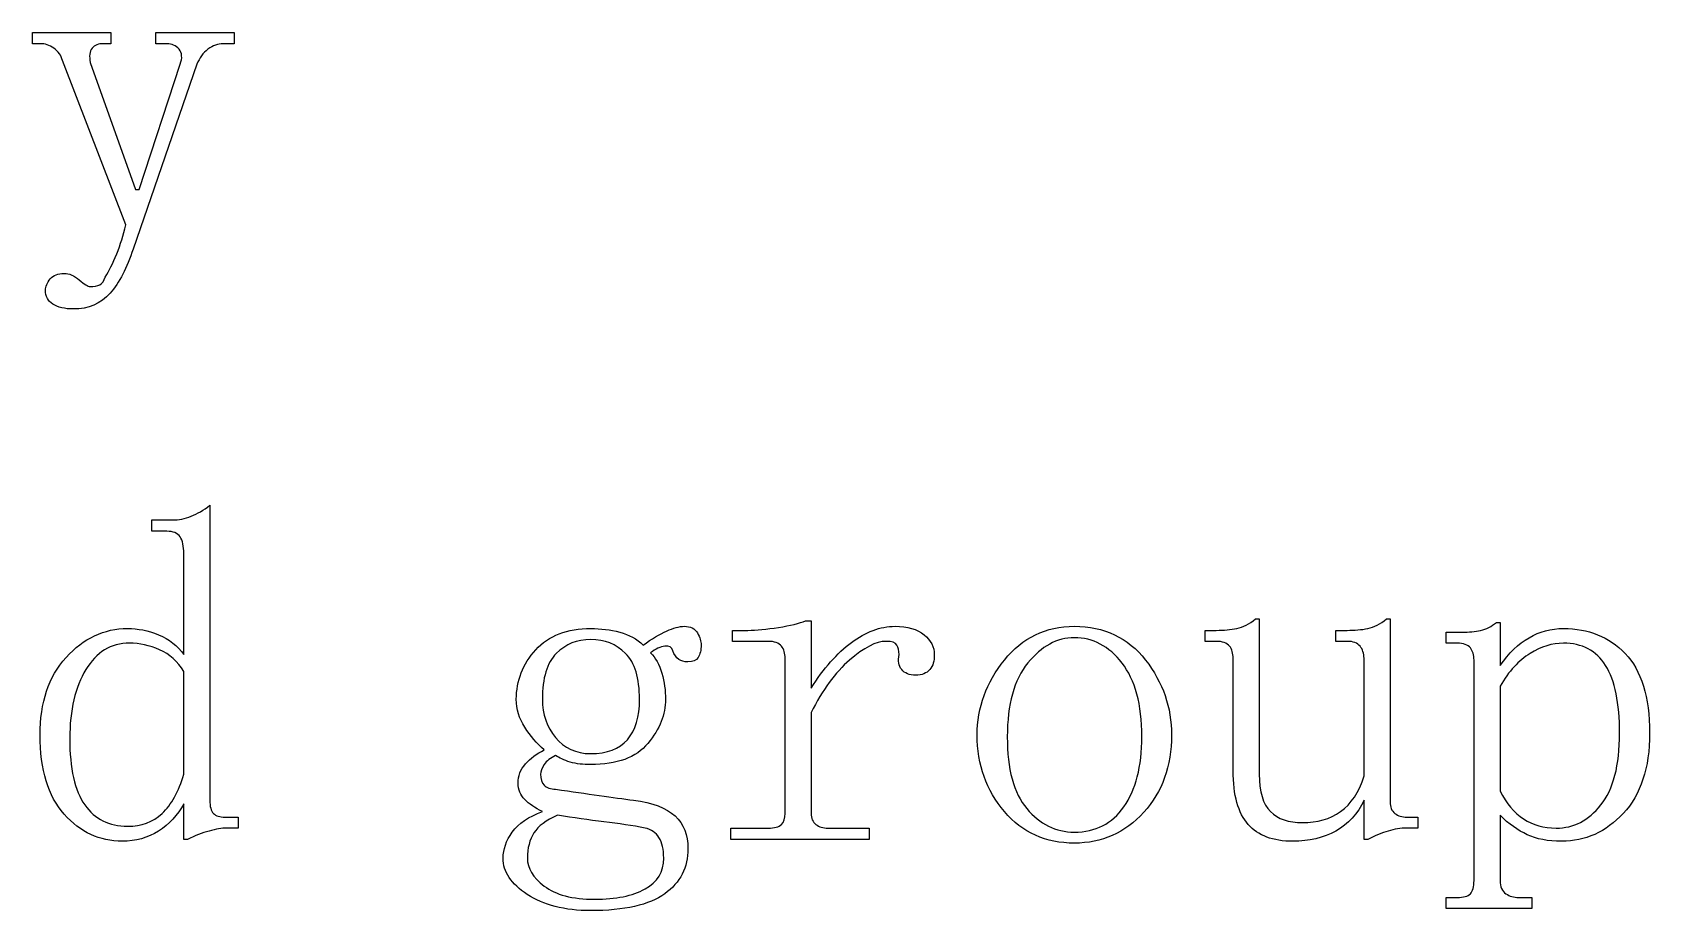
# Model space of a CAD drawing. Header units: centimetres. Extents: x -8.7 to 8.7, y -12.1 to 12.9.
# Drawn here: x 5.039 to 8.686, y 7.988 to 9.967 of the extents above; entities that cross this region are included whole.
import ezdxf

# ---------------------------------------------------------------- set-up
doc = ezdxf.new("R2010")
doc.units = ezdxf.units.CM
doc.header["$MEASUREMENT"] = 0
doc.layers.add('Layer 1', color=7, linetype='Continuous')

msp = doc.modelspace()

# ---------------------------------------------------------------- linework, layer by layer
at = {"layer": 'Layer 1'}
for points, knots in [([(5.03926, 9.96735), (5.03926, 9.96735), (5.03926, 9.94172), (5.03926, 9.94172), (5.03926, 9.94172), (5.03926, 9.94172), (5.05662, 9.94172), (5.05662, 9.94172), (5.05662, 9.94172), (5.06785, 9.94172), (5.07822, 9.93881), (5.08804, 9.9318), (5.08804, 9.9318), (5.09786, 9.92478), (5.10425, 9.91492), (5.10706, 9.90369), (5.10706, 9.90369), (5.10706, 9.90369), (5.2501, 9.53327), (5.2501, 9.53327), (5.2501, 9.53327), (5.24449, 9.51081), (5.23785, 9.489), (5.22943, 9.46795), (5.22943, 9.46795), (5.22101, 9.4469), (5.21222, 9.42989), (5.2038, 9.41586), (5.2038, 9.41586), (5.20099, 9.40744), (5.19701, 9.4013), (5.1914, 9.3985), (5.1914, 9.3985), (5.18579, 9.39569), (5.17832, 9.39437), (5.1699, 9.39437), (5.1699, 9.39437), (5.16429, 9.39437), (5.15632, 9.39943), (5.1451, 9.40925), (5.1451, 9.40925), (5.13387, 9.41907), (5.12243, 9.42413), (5.1112, 9.42413), (5.1112, 9.42413), (5.09717, 9.42413), (5.0868, 9.42015), (5.07978, 9.41173), (5.07978, 9.41173), (5.07276, 9.40331), (5.06903, 9.39452), (5.06903, 9.3861), (5.06903, 9.3861), (5.06903, 9.37207), (5.07434, 9.3617), (5.08557, 9.35468), (5.08557, 9.35468), (5.0968, 9.34766), (5.11222, 9.34393), (5.13187, 9.34393), (5.13187, 9.34393), (5.16555, 9.34393), (5.1935, 9.35562), (5.21455, 9.37948), (5.21455, 9.37948), (5.2356, 9.40334), (5.25261, 9.4366), (5.26664, 9.4787), (5.26664, 9.4787), (5.26664, 9.4787), (5.41051, 9.89542), (5.41051, 9.89542), (5.41051, 9.89542), (5.41612, 9.90945), (5.42409, 9.9209), (5.43531, 9.92932), (5.43531, 9.92932), (5.44654, 9.93774), (5.45798, 9.94172), (5.46921, 9.94172), (5.46921, 9.94172), (5.46921, 9.94172), (5.49401, 9.94172), (5.49401, 9.94172), (5.49401, 9.94172), (5.49401, 9.94172), (5.49401, 9.96735), (5.49401, 9.96735), (5.49401, 9.96735), (5.49401, 9.96735), (5.3179, 9.96735), (5.3179, 9.96735), (5.3179, 9.96735), (5.3179, 9.96735), (5.3179, 9.94172), (5.3179, 9.94172), (5.3179, 9.94172), (5.3179, 9.94172), (5.3427, 9.94172), (5.3427, 9.94172), (5.3427, 9.94172), (5.35393, 9.94172), (5.36297, 9.93774), (5.36999, 9.92932), (5.36999, 9.92932), (5.37701, 9.9209), (5.37808, 9.90945), (5.37247, 9.89542), (5.37247, 9.89542), (5.37247, 9.89542), (5.27987, 9.61347), (5.27987, 9.61347), (5.27987, 9.61347), (5.27987, 9.61347), (5.2716, 9.61347), (5.2716, 9.61347), (5.2716, 9.61347), (5.2716, 9.61347), (5.1699, 9.89955), (5.1699, 9.89955), (5.1699, 9.89955), (5.16709, 9.91358), (5.16842, 9.92478), (5.17403, 9.9318), (5.17403, 9.9318), (5.17964, 9.93882), (5.18843, 9.94172), (5.19966, 9.94172), (5.19966, 9.94172), (5.19966, 9.94172), (5.2162, 9.94172), (5.2162, 9.94172), (5.2162, 9.94172), (5.2162, 9.94172), (5.2162, 9.96735), (5.2162, 9.96735), (5.2162, 9.96735), (5.2162, 9.96735), (5.03926, 9.96735), (5.03926, 9.96735)], [0, 0, 0, 0, 0.0277778, 0.0277778, 0.0277778, 0.0277778, 0.0555556, 0.0555556, 0.0555556, 0.0555556, 0.0833333, 0.0833333, 0.0833333, 0.0833333, 0.1111111, 0.1111111, 0.1111111, 0.1111111, 0.1388889, 0.1388889, 0.1388889, 0.1388889, 0.1666667, 0.1666667, 0.1666667, 0.1666667, 0.1944444, 0.1944444, 0.1944444, 0.1944444, 0.2222222, 0.2222222, 0.2222222, 0.2222222, 0.25, 0.25, 0.25, 0.25, 0.2777778, 0.2777778, 0.2777778, 0.2777778, 0.3055556, 0.3055556, 0.3055556, 0.3055556, 0.3333333, 0.3333333, 0.3333333, 0.3333333, 0.3611111, 0.3611111, 0.3611111, 0.3611111, 0.3888889, 0.3888889, 0.3888889, 0.3888889, 0.4166667, 0.4166667, 0.4166667, 0.4166667, 0.4444444, 0.4444444, 0.4444444, 0.4444444, 0.4722222, 0.4722222, 0.4722222, 0.4722222, 0.5, 0.5, 0.5, 0.5, 0.5277778, 0.5277778, 0.5277778, 0.5277778, 0.5555556, 0.5555556, 0.5555556, 0.5555556, 0.5833333, 0.5833333, 0.5833333, 0.5833333, 0.6111111, 0.6111111, 0.6111111, 0.6111111, 0.6388889, 0.6388889, 0.6388889, 0.6388889, 0.6666667, 0.6666667, 0.6666667, 0.6666667, 0.6944444, 0.6944444, 0.6944444, 0.6944444, 0.7222222, 0.7222222, 0.7222222, 0.7222222, 0.75, 0.75, 0.75, 0.75, 0.7777778, 0.7777778, 0.7777778, 0.7777778, 0.8055556, 0.8055556, 0.8055556, 0.8055556, 0.8333333, 0.8333333, 0.8333333, 0.8333333, 0.8611111, 0.8611111, 0.8611111, 0.8611111, 0.8888889, 0.8888889, 0.8888889, 0.8888889, 0.9166667, 0.9166667, 0.9166667, 0.9166667, 0.9444444, 0.9444444, 0.9444444, 0.9444444, 1, 1, 1, 1]), ([(5.43945, 8.90157), (5.42542, 8.89034), (5.41132, 8.88238), (5.39728, 8.87677), (5.39728, 8.87677), (5.38324, 8.87116), (5.36915, 8.8685), (5.35511, 8.8685), (5.35511, 8.8685), (5.35511, 8.8685), (5.30881, 8.8685), (5.30881, 8.8685), (5.30881, 8.8685), (5.30881, 8.8685), (5.30881, 8.84287), (5.30881, 8.84287), (5.30881, 8.84287), (5.30881, 8.84287), (5.34271, 8.84287), (5.34271, 8.84287), (5.34271, 8.84287), (5.35674, 8.84287), (5.36686, 8.83889), (5.37248, 8.83047), (5.37248, 8.83047), (5.37809, 8.82205), (5.38075, 8.80928), (5.38075, 8.79244), (5.38075, 8.79244), (5.38075, 8.79244), (5.38075, 8.56506), (5.38075, 8.56506), (5.38075, 8.56506), (5.36672, 8.58471), (5.34756, 8.59988), (5.3237, 8.60971), (5.3237, 8.60971), (5.29984, 8.61953), (5.2767, 8.62377), (5.25425, 8.62377), (5.25425, 8.62377), (5.20092, 8.62377), (5.15464, 8.60196), (5.11534, 8.55845), (5.11534, 8.55845), (5.07604, 8.51494), (5.05664, 8.45697), (5.05664, 8.38399), (5.05664, 8.38399), (5.05664, 8.3054), (5.07472, 8.2461), (5.11121, 8.2054), (5.11121, 8.2054), (5.1477, 8.1647), (5.19132, 8.14422), (5.24185, 8.14422), (5.24185, 8.14422), (5.27273, 8.14422), (5.29985, 8.15193), (5.32371, 8.16737), (5.32371, 8.16737), (5.34757, 8.18281), (5.36673, 8.20329), (5.38076, 8.22855), (5.38076, 8.22855), (5.38076, 8.22855), (5.38076, 8.14835), (5.38076, 8.14835), (5.38076, 8.14835), (5.38076, 8.14835), (5.38903, 8.14835), (5.38903, 8.14835), (5.38903, 8.14835), (5.40587, 8.15677), (5.42237, 8.16316), (5.43781, 8.16737), (5.43781, 8.16737), (5.45325, 8.17158), (5.46627, 8.17398), (5.4775, 8.17398), (5.4775, 8.17398), (5.4775, 8.17398), (5.50313, 8.17398), (5.50313, 8.17398), (5.50313, 8.17398), (5.50313, 8.17398), (5.50313, 8.19878), (5.50313, 8.19878), (5.50313, 8.19878), (5.50313, 8.19878), (5.47336, 8.19878), (5.47336, 8.19878), (5.47336, 8.19878), (5.46213, 8.19878), (5.45334, 8.20143), (5.44773, 8.20705), (5.44773, 8.20705), (5.44212, 8.21266), (5.43946, 8.22278), (5.43946, 8.23682), (5.43946, 8.23682), (5.43946, 8.23682), (5.43946, 8.90159), (5.43946, 8.90159), (5.43946, 8.90159), (5.43946, 8.90159), (5.43945, 8.90157), (5.43945, 8.90157)], [0, 0, 0, 0, 0.0357143, 0.0357143, 0.0357143, 0.0357143, 0.0714286, 0.0714286, 0.0714286, 0.0714286, 0.1071429, 0.1071429, 0.1071429, 0.1071429, 0.1428571, 0.1428571, 0.1428571, 0.1428571, 0.1785714, 0.1785714, 0.1785714, 0.1785714, 0.2142857, 0.2142857, 0.2142857, 0.2142857, 0.25, 0.25, 0.25, 0.25, 0.2857143, 0.2857143, 0.2857143, 0.2857143, 0.3214286, 0.3214286, 0.3214286, 0.3214286, 0.3571429, 0.3571429, 0.3571429, 0.3571429, 0.3928571, 0.3928571, 0.3928571, 0.3928571, 0.4285714, 0.4285714, 0.4285714, 0.4285714, 0.4642857, 0.4642857, 0.4642857, 0.4642857, 0.5, 0.5, 0.5, 0.5, 0.5357143, 0.5357143, 0.5357143, 0.5357143, 0.5714286, 0.5714286, 0.5714286, 0.5714286, 0.6071429, 0.6071429, 0.6071429, 0.6071429, 0.6428571, 0.6428571, 0.6428571, 0.6428571, 0.6785714, 0.6785714, 0.6785714, 0.6785714, 0.7142857, 0.7142857, 0.7142857, 0.7142857, 0.75, 0.75, 0.75, 0.75, 0.7857143, 0.7857143, 0.7857143, 0.7857143, 0.8214286, 0.8214286, 0.8214286, 0.8214286, 0.8571429, 0.8571429, 0.8571429, 0.8571429, 0.8928571, 0.8928571, 0.8928571, 0.8928571, 0.9285714, 0.9285714, 0.9285714, 0.9285714, 1, 1, 1, 1]), ([(7.79755, 8.64526), (7.78352, 8.63403), (7.76942, 8.62657), (7.75538, 8.62376), (7.75538, 8.62376), (7.74135, 8.62095), (7.72592, 8.61963), (7.70908, 8.61963), (7.70908, 8.61963), (7.70908, 8.61963), (7.68428, 8.61963), (7.68428, 8.61963), (7.68428, 8.61963), (7.68428, 8.61963), (7.68428, 8.59483), (7.68428, 8.59483), (7.68428, 8.59483), (7.68428, 8.59483), (7.70908, 8.59483), (7.70908, 8.59483), (7.70908, 8.59483), (7.72311, 8.59483), (7.73323, 8.5911), (7.73885, 8.58408), (7.73885, 8.58408), (7.74446, 8.57706), (7.74712, 8.56802), (7.74712, 8.55679), (7.74712, 8.55679), (7.74712, 8.55679), (7.74712, 8.30378), (7.74712, 8.30378), (7.74712, 8.30378), (7.74712, 8.24764), (7.75856, 8.2075), (7.78102, 8.18224), (7.78102, 8.18224), (7.80348, 8.15698), (7.83698, 8.14421), (7.88189, 8.14421), (7.88189, 8.14421), (7.91838, 8.14421), (7.95056, 8.15192), (7.97863, 8.16736), (7.97863, 8.16736), (8.0067, 8.1828), (8.02826, 8.20594), (8.0423, 8.23681), (8.0423, 8.23681), (8.0423, 8.23681), (8.0423, 8.14834), (8.0423, 8.14834), (8.0423, 8.14834), (8.0423, 8.14834), (8.05057, 8.14834), (8.05057, 8.14834), (8.05057, 8.14834), (8.06741, 8.15676), (8.08284, 8.16315), (8.09687, 8.16736), (8.09687, 8.16736), (8.1109, 8.17157), (8.125, 8.17397), (8.13904, 8.17397), (8.13904, 8.17397), (8.13904, 8.17397), (8.16384, 8.17397), (8.16384, 8.17397), (8.16384, 8.17397), (8.16384, 8.17397), (8.16384, 8.19877), (8.16384, 8.19877), (8.16384, 8.19877), (8.16384, 8.19877), (8.13904, 8.19877), (8.13904, 8.19877), (8.13904, 8.19877), (8.12781, 8.19877), (8.11877, 8.20142), (8.11175, 8.20704), (8.11175, 8.20704), (8.10473, 8.21265), (8.101, 8.22144), (8.101, 8.23267), (8.101, 8.23267), (8.101, 8.23267), (8.101, 8.64525), (8.101, 8.64525), (8.101, 8.64525), (8.101, 8.64525), (8.09273, 8.64525), (8.09273, 8.64525), (8.09273, 8.64525), (8.07869, 8.63402), (8.0646, 8.62656), (8.05056, 8.62375), (8.05056, 8.62375), (8.03653, 8.62094), (8.0211, 8.61962), (8.00426, 8.61962), (8.00426, 8.61962), (8.00426, 8.61962), (7.97863, 8.61962), (7.97863, 8.61962), (7.97863, 8.61962), (7.97863, 8.61962), (7.97863, 8.59482), (7.97863, 8.59482), (7.97863, 8.59482), (7.97863, 8.59482), (8.00426, 8.59482), (8.00426, 8.59482), (8.00426, 8.59482), (8.01829, 8.59482), (8.02758, 8.59109), (8.0332, 8.58407), (8.0332, 8.58407), (8.03881, 8.57705), (8.04229, 8.56801), (8.0423, 8.55678), (8.0423, 8.55678), (8.0423, 8.55678), (8.0423, 8.29137), (8.0423, 8.29137), (8.0423, 8.29137), (8.03107, 8.25488), (8.01324, 8.22801), (7.98938, 8.21117), (7.98938, 8.21117), (7.96552, 8.19433), (7.93707, 8.18637), (7.90339, 8.18637), (7.90339, 8.18637), (7.87251, 8.18637), (7.8483, 8.19433), (7.83146, 8.21117), (7.83146, 8.21117), (7.81462, 8.22801), (7.80583, 8.25621), (7.80583, 8.29551), (7.80583, 8.29551), (7.80583, 8.29551), (7.80583, 8.64526), (7.80583, 8.64526), (7.80583, 8.64526), (7.80583, 8.64526), (7.79756, 8.64526), (7.79756, 8.64526), (7.79756, 8.64526), (7.79756, 8.64526), (7.79755, 8.64526), (7.79755, 8.64526)], [0, 0, 0, 0, 0.025641, 0.025641, 0.025641, 0.025641, 0.0512821, 0.0512821, 0.0512821, 0.0512821, 0.0769231, 0.0769231, 0.0769231, 0.0769231, 0.1025641, 0.1025641, 0.1025641, 0.1025641, 0.1282051, 0.1282051, 0.1282051, 0.1282051, 0.1538462, 0.1538462, 0.1538462, 0.1538462, 0.1794872, 0.1794872, 0.1794872, 0.1794872, 0.2051282, 0.2051282, 0.2051282, 0.2051282, 0.2307692, 0.2307692, 0.2307692, 0.2307692, 0.2564103, 0.2564103, 0.2564103, 0.2564103, 0.2820513, 0.2820513, 0.2820513, 0.2820513, 0.3076923, 0.3076923, 0.3076923, 0.3076923, 0.3333333, 0.3333333, 0.3333333, 0.3333333, 0.3589744, 0.3589744, 0.3589744, 0.3589744, 0.3846154, 0.3846154, 0.3846154, 0.3846154, 0.4102564, 0.4102564, 0.4102564, 0.4102564, 0.4358974, 0.4358974, 0.4358974, 0.4358974, 0.4615385, 0.4615385, 0.4615385, 0.4615385, 0.4871795, 0.4871795, 0.4871795, 0.4871795, 0.5128205, 0.5128205, 0.5128205, 0.5128205, 0.5384615, 0.5384615, 0.5384615, 0.5384615, 0.5641026, 0.5641026, 0.5641026, 0.5641026, 0.5897436, 0.5897436, 0.5897436, 0.5897436, 0.6153846, 0.6153846, 0.6153846, 0.6153846, 0.6410256, 0.6410256, 0.6410256, 0.6410256, 0.6666667, 0.6666667, 0.6666667, 0.6666667, 0.6923077, 0.6923077, 0.6923077, 0.6923077, 0.7179487, 0.7179487, 0.7179487, 0.7179487, 0.7435897, 0.7435897, 0.7435897, 0.7435897, 0.7692308, 0.7692308, 0.7692308, 0.7692308, 0.7948718, 0.7948718, 0.7948718, 0.7948718, 0.8205128, 0.8205128, 0.8205128, 0.8205128, 0.8461538, 0.8461538, 0.8461538, 0.8461538, 0.8717949, 0.8717949, 0.8717949, 0.8717949, 0.8974359, 0.8974359, 0.8974359, 0.8974359, 0.9230769, 0.9230769, 0.9230769, 0.9230769, 0.9487179, 0.9487179, 0.9487179, 0.9487179, 1, 1, 1, 1]), ([(6.50936, 8.62872), (6.49813, 8.62872), (6.48511, 8.62499), (6.46967, 8.61797), (6.46967, 8.61797), (6.45423, 8.61095), (6.4364, 8.60058), (6.41675, 8.58655), (6.41675, 8.58655), (6.40271, 8.60058), (6.38488, 8.60987), (6.36383, 8.61549), (6.36383, 8.61549), (6.34278, 8.6211), (6.32097, 8.62376), (6.29851, 8.62376), (6.29851, 8.62376), (6.24518, 8.62376), (6.20396, 8.60808), (6.17449, 8.5758), (6.17449, 8.5758), (6.14502, 8.54352), (6.13067, 8.50628), (6.13067, 8.46418), (6.13067, 8.46418), (6.13067, 8.44172), (6.13706, 8.42099), (6.14969, 8.40134), (6.14969, 8.40134), (6.16232, 8.38169), (6.17667, 8.36411), (6.19351, 8.35008), (6.19351, 8.35008), (6.17667, 8.34166), (6.16257, 8.33129), (6.15134, 8.31866), (6.15134, 8.31866), (6.14011, 8.30603), (6.1348, 8.29168), (6.1348, 8.27484), (6.1348, 8.27484), (6.1348, 8.26081), (6.13986, 8.24828), (6.14968, 8.23846), (6.14968, 8.23846), (6.1595, 8.22864), (6.17253, 8.2196), (6.18937, 8.21117), (6.18937, 8.21117), (6.15849, 8.19994), (6.13561, 8.18452), (6.12157, 8.16487), (6.12157, 8.16487), (6.10754, 8.14522), (6.1009, 8.12581), (6.1009, 8.10617), (6.1009, 8.10617), (6.1009, 8.07529), (6.11898, 8.04817), (6.15547, 8.02431), (6.15547, 8.02431), (6.19196, 8.00045), (6.23956, 7.98793), (6.29851, 7.98793), (6.29851, 7.98793), (6.3743, 7.98793), (6.43044, 8.0007), (6.46553, 8.02596), (6.46553, 8.02596), (6.50062, 8.05122), (6.51762, 8.08556), (6.51762, 8.12766), (6.51762, 8.12766), (6.51762, 8.15854), (6.50833, 8.183), (6.48868, 8.20125), (6.48868, 8.20125), (6.46903, 8.21949), (6.43735, 8.23119), (6.39525, 8.2368), (6.39525, 8.2368), (6.37279, 8.23961), (6.347, 8.24334), (6.31753, 8.24755), (6.31753, 8.24755), (6.28806, 8.25176), (6.25563, 8.25599), (6.21914, 8.26161), (6.21914, 8.26161), (6.20791, 8.26161), (6.19912, 8.26509), (6.19351, 8.27071), (6.19351, 8.27071), (6.1879, 8.27632), (6.18524, 8.28429), (6.18524, 8.29551), (6.18524, 8.29551), (6.18524, 8.30112), (6.18789, 8.30859), (6.19351, 8.31701), (6.19351, 8.31701), (6.19912, 8.32543), (6.20791, 8.33207), (6.21914, 8.33768), (6.21914, 8.33768), (6.22756, 8.33207), (6.23818, 8.32701), (6.25221, 8.3228), (6.25221, 8.3228), (6.26624, 8.31859), (6.28167, 8.31701), (6.29851, 8.31701), (6.29851, 8.31701), (6.35745, 8.31701), (6.40083, 8.33269), (6.42749, 8.36497), (6.42749, 8.36497), (6.45416, 8.39725), (6.46718, 8.43051), (6.46718, 8.46419), (6.46718, 8.46419), (6.46718, 8.48384), (6.46453, 8.50325), (6.45891, 8.52289), (6.45891, 8.52289), (6.4533, 8.54254), (6.44451, 8.55796), (6.43328, 8.56919), (6.43328, 8.56919), (6.44451, 8.57761), (6.4557, 8.58267), (6.46553, 8.58407), (6.46553, 8.58407), (6.47535, 8.58547), (6.48091, 8.58174), (6.48372, 8.57332), (6.48372, 8.57332), (6.48653, 8.5649), (6.49133, 8.55851), (6.49695, 8.5543), (6.49695, 8.5543), (6.50256, 8.55009), (6.5092, 8.54851), (6.51762, 8.54851), (6.51762, 8.54851), (6.52885, 8.54851), (6.53656, 8.55141), (6.54077, 8.55843), (6.54077, 8.55843), (6.54498, 8.56545), (6.54738, 8.57531), (6.54738, 8.58654), (6.54738, 8.58654), (6.54738, 8.59496), (6.54472, 8.604), (6.53911, 8.61383), (6.53911, 8.61383), (6.5335, 8.62365), (6.52338, 8.62871), (6.50934, 8.62871), (6.50934, 8.62871), (6.50934, 8.62871), (6.50936, 8.62872), (6.50936, 8.62872)], [0, 0, 0, 0, 0.0238095, 0.0238095, 0.0238095, 0.0238095, 0.047619, 0.047619, 0.047619, 0.047619, 0.0714286, 0.0714286, 0.0714286, 0.0714286, 0.0952381, 0.0952381, 0.0952381, 0.0952381, 0.1190476, 0.1190476, 0.1190476, 0.1190476, 0.1428571, 0.1428571, 0.1428571, 0.1428571, 0.1666667, 0.1666667, 0.1666667, 0.1666667, 0.1904762, 0.1904762, 0.1904762, 0.1904762, 0.2142857, 0.2142857, 0.2142857, 0.2142857, 0.2380952, 0.2380952, 0.2380952, 0.2380952, 0.2619048, 0.2619048, 0.2619048, 0.2619048, 0.2857143, 0.2857143, 0.2857143, 0.2857143, 0.3095238, 0.3095238, 0.3095238, 0.3095238, 0.3333333, 0.3333333, 0.3333333, 0.3333333, 0.3571429, 0.3571429, 0.3571429, 0.3571429, 0.3809524, 0.3809524, 0.3809524, 0.3809524, 0.4047619, 0.4047619, 0.4047619, 0.4047619, 0.4285714, 0.4285714, 0.4285714, 0.4285714, 0.452381, 0.452381, 0.452381, 0.452381, 0.4761905, 0.4761905, 0.4761905, 0.4761905, 0.5, 0.5, 0.5, 0.5, 0.5238095, 0.5238095, 0.5238095, 0.5238095, 0.547619, 0.547619, 0.547619, 0.547619, 0.5714286, 0.5714286, 0.5714286, 0.5714286, 0.5952381, 0.5952381, 0.5952381, 0.5952381, 0.6190476, 0.6190476, 0.6190476, 0.6190476, 0.6428571, 0.6428571, 0.6428571, 0.6428571, 0.6666667, 0.6666667, 0.6666667, 0.6666667, 0.6904762, 0.6904762, 0.6904762, 0.6904762, 0.7142857, 0.7142857, 0.7142857, 0.7142857, 0.7380952, 0.7380952, 0.7380952, 0.7380952, 0.7619048, 0.7619048, 0.7619048, 0.7619048, 0.7857143, 0.7857143, 0.7857143, 0.7857143, 0.8095238, 0.8095238, 0.8095238, 0.8095238, 0.8333333, 0.8333333, 0.8333333, 0.8333333, 0.8571429, 0.8571429, 0.8571429, 0.8571429, 0.8809524, 0.8809524, 0.8809524, 0.8809524, 0.9047619, 0.9047619, 0.9047619, 0.9047619, 0.9285714, 0.9285714, 0.9285714, 0.9285714, 0.952381, 0.952381, 0.952381, 0.952381, 1, 1, 1, 1]), ([(6.78303, 8.64112), (6.769, 8.63551), (6.74851, 8.63045), (6.72185, 8.62624), (6.72185, 8.62624), (6.69518, 8.62203), (6.67205, 8.61962), (6.6524, 8.61963), (6.6524, 8.61963), (6.6524, 8.61963), (6.6185, 8.61963), (6.6185, 8.61963), (6.6185, 8.61963), (6.6185, 8.61963), (6.6185, 8.59483), (6.6185, 8.59483), (6.6185, 8.59483), (6.6185, 8.59483), (6.6987, 8.59483), (6.6987, 8.59483), (6.6987, 8.59483), (6.71273, 8.59483), (6.72285, 8.5911), (6.72847, 8.58408), (6.72847, 8.58408), (6.73408, 8.57706), (6.73674, 8.56802), (6.73674, 8.55679), (6.73674, 8.55679), (6.73674, 8.55679), (6.73674, 8.20704), (6.73674, 8.20704), (6.73674, 8.20704), (6.73674, 8.19581), (6.73409, 8.18785), (6.72847, 8.18224), (6.72847, 8.18224), (6.72286, 8.17663), (6.71274, 8.17397), (6.6987, 8.17397), (6.6987, 8.17397), (6.6987, 8.17397), (6.61436, 8.17397), (6.61436, 8.17397), (6.61436, 8.17397), (6.61436, 8.17397), (6.61436, 8.14834), (6.61436, 8.14834), (6.61436, 8.14834), (6.61436, 8.14834), (6.92607, 8.14834), (6.92607, 8.14834), (6.92607, 8.14834), (6.92607, 8.14834), (6.92607, 8.17397), (6.92607, 8.17397), (6.92607, 8.17397), (6.92607, 8.17397), (6.83347, 8.17397), (6.83347, 8.17397), (6.83347, 8.17397), (6.82224, 8.17397), (6.8132, 8.17662), (6.80618, 8.18224), (6.80618, 8.18224), (6.79916, 8.18785), (6.79543, 8.19582), (6.79543, 8.20704), (6.79543, 8.20704), (6.79543, 8.20704), (6.79543, 8.43442), (6.79543, 8.43442), (6.79543, 8.43442), (6.82069, 8.48494), (6.84997, 8.52459), (6.88225, 8.55266), (6.88225, 8.55266), (6.91453, 8.58073), (6.94165, 8.59483), (6.96411, 8.59483), (6.96411, 8.59483), (6.97814, 8.59483), (6.98611, 8.59218), (6.98891, 8.58656), (6.98891, 8.58656), (6.99172, 8.58095), (6.99387, 8.57348), (6.99387, 8.56506), (6.99387, 8.56506), (6.99106, 8.55103), (6.99264, 8.53958), (6.99966, 8.53116), (6.99966, 8.53116), (7.00668, 8.52274), (7.01704, 8.51876), (7.03108, 8.51876), (7.03108, 8.51876), (7.04511, 8.51876), (7.05631, 8.52274), (7.06333, 8.53116), (7.06333, 8.53116), (7.07035, 8.53958), (7.07325, 8.55102), (7.07325, 8.56506), (7.07325, 8.56506), (7.07325, 8.5819), (7.06554, 8.59708), (7.0501, 8.60971), (7.0501, 8.60971), (7.03466, 8.62234), (7.01285, 8.62873), (6.98478, 8.62873), (6.98478, 8.62873), (6.9511, 8.62873), (6.91867, 8.61621), (6.88639, 8.59235), (6.88639, 8.59235), (6.85411, 8.56849), (6.82351, 8.53391), (6.79544, 8.489), (6.79544, 8.489), (6.79544, 8.489), (6.79544, 8.64114), (6.79544, 8.64114), (6.79544, 8.64114), (6.79544, 8.64114), (6.78304, 8.64114), (6.78304, 8.64114), (6.78304, 8.64114), (6.78304, 8.64114), (6.78303, 8.64112), (6.78303, 8.64112)], [0, 0, 0, 0, 0.0294118, 0.0294118, 0.0294118, 0.0294118, 0.0588235, 0.0588235, 0.0588235, 0.0588235, 0.0882353, 0.0882353, 0.0882353, 0.0882353, 0.1176471, 0.1176471, 0.1176471, 0.1176471, 0.1470588, 0.1470588, 0.1470588, 0.1470588, 0.1764706, 0.1764706, 0.1764706, 0.1764706, 0.2058824, 0.2058824, 0.2058824, 0.2058824, 0.2352941, 0.2352941, 0.2352941, 0.2352941, 0.2647059, 0.2647059, 0.2647059, 0.2647059, 0.2941176, 0.2941176, 0.2941176, 0.2941176, 0.3235294, 0.3235294, 0.3235294, 0.3235294, 0.3529412, 0.3529412, 0.3529412, 0.3529412, 0.3823529, 0.3823529, 0.3823529, 0.3823529, 0.4117647, 0.4117647, 0.4117647, 0.4117647, 0.4411765, 0.4411765, 0.4411765, 0.4411765, 0.4705882, 0.4705882, 0.4705882, 0.4705882, 0.5, 0.5, 0.5, 0.5, 0.5294118, 0.5294118, 0.5294118, 0.5294118, 0.5588235, 0.5588235, 0.5588235, 0.5588235, 0.5882353, 0.5882353, 0.5882353, 0.5882353, 0.6176471, 0.6176471, 0.6176471, 0.6176471, 0.6470588, 0.6470588, 0.6470588, 0.6470588, 0.6764706, 0.6764706, 0.6764706, 0.6764706, 0.7058824, 0.7058824, 0.7058824, 0.7058824, 0.7352941, 0.7352941, 0.7352941, 0.7352941, 0.7647059, 0.7647059, 0.7647059, 0.7647059, 0.7941176, 0.7941176, 0.7941176, 0.7941176, 0.8235294, 0.8235294, 0.8235294, 0.8235294, 0.8529412, 0.8529412, 0.8529412, 0.8529412, 0.8823529, 0.8823529, 0.8823529, 0.8823529, 0.9117647, 0.9117647, 0.9117647, 0.9117647, 0.9411765, 0.9411765, 0.9411765, 0.9411765, 1, 1, 1, 1]), ([(7.3891, 8.62872), (7.32454, 8.62872), (7.27188, 8.60318), (7.23118, 8.55265), (7.23118, 8.55265), (7.19048, 8.50213), (7.17, 8.44573), (7.17, 8.38398), (7.17, 8.38398), (7.17, 8.31661), (7.19048, 8.25889), (7.23118, 8.21117), (7.23118, 8.21117), (7.27188, 8.16345), (7.32454, 8.14006), (7.3891, 8.14006), (7.3891, 8.14006), (7.45085, 8.14006), (7.50327, 8.1632), (7.54537, 8.20951), (7.54537, 8.20951), (7.58747, 8.25582), (7.60821, 8.3138), (7.60821, 8.38397), (7.60821, 8.38397), (7.60821, 8.44572), (7.5888, 8.50212), (7.54951, 8.55264), (7.54951, 8.55264), (7.51021, 8.60316), (7.45647, 8.62871), (7.38911, 8.62871), (7.38911, 8.62871), (7.38911, 8.62871), (7.3891, 8.62872), (7.3891, 8.62872)], [0, 0, 0, 0, 0.1, 0.1, 0.1, 0.1, 0.2, 0.2, 0.2, 0.2, 0.3, 0.3, 0.3, 0.3, 0.4, 0.4, 0.4, 0.4, 0.5, 0.5, 0.5, 0.5, 0.6, 0.6, 0.6, 0.6, 0.7, 0.7, 0.7, 0.7, 0.8, 0.8, 0.8, 0.8, 1, 1, 1, 1]), ([(8.34077, 8.63699), (8.32954, 8.62857), (8.31785, 8.62243), (8.30522, 8.61963), (8.30522, 8.61963), (8.29259, 8.61682), (8.27874, 8.6155), (8.26471, 8.6155), (8.26471, 8.6155), (8.26471, 8.6155), (8.2275, 8.6155), (8.2275, 8.6155), (8.2275, 8.6155), (8.2275, 8.6155), (8.2275, 8.5907), (8.2275, 8.5907), (8.2275, 8.5907), (8.2275, 8.5907), (8.2523, 8.5907), (8.2523, 8.5907), (8.2523, 8.5907), (8.26633, 8.5907), (8.27645, 8.58697), (8.28207, 8.57995), (8.28207, 8.57995), (8.28768, 8.57293), (8.29034, 8.56389), (8.29034, 8.55266), (8.29034, 8.55266), (8.29034, 8.55266), (8.29034, 8.05574), (8.29034, 8.05574), (8.29034, 8.05574), (8.29034, 8.04171), (8.28769, 8.03159), (8.28207, 8.02597), (8.28207, 8.02597), (8.27646, 8.02036), (8.26634, 8.0177), (8.2523, 8.0177), (8.2523, 8.0177), (8.2523, 8.0177), (8.2275, 8.0177), (8.2275, 8.0177), (8.2275, 8.0177), (8.2275, 8.0177), (8.2275, 7.9929), (8.2275, 7.9929), (8.2275, 7.9929), (8.2275, 7.9929), (8.42098, 7.9929), (8.42098, 7.9929), (8.42098, 7.9929), (8.42098, 7.9929), (8.42098, 8.0177), (8.42098, 8.0177), (8.42098, 8.0177), (8.42098, 8.0177), (8.39121, 8.0177), (8.39121, 8.0177), (8.39121, 8.0177), (8.37998, 8.0177), (8.37069, 8.02035), (8.36227, 8.02597), (8.36227, 8.02597), (8.35385, 8.03158), (8.34904, 8.0417), (8.34904, 8.05574), (8.34904, 8.05574), (8.34904, 8.05574), (8.34904, 8.20291), (8.34904, 8.20291), (8.34904, 8.20291), (8.36869, 8.18326), (8.38917, 8.16891), (8.41022, 8.15909), (8.41022, 8.15909), (8.43127, 8.14927), (8.45707, 8.14421), (8.48794, 8.14421), (8.48794, 8.14421), (8.54127, 8.14421), (8.58755, 8.16494), (8.62685, 8.20705), (8.62685, 8.20705), (8.66615, 8.24915), (8.68638, 8.30953), (8.68638, 8.38812), (8.68638, 8.38812), (8.68638, 8.46952), (8.66747, 8.52965), (8.63098, 8.56754), (8.63098, 8.56754), (8.59449, 8.60543), (8.54821, 8.62376), (8.49207, 8.62376), (8.49207, 8.62376), (8.464, 8.62376), (8.43821, 8.61712), (8.41435, 8.60309), (8.41435, 8.60309), (8.39049, 8.58905), (8.36868, 8.56832), (8.34903, 8.54025), (8.34903, 8.54025), (8.34903, 8.54025), (8.34903, 8.63699), (8.34903, 8.63699), (8.34903, 8.63699), (8.34903, 8.63699), (8.34076, 8.63699), (8.34076, 8.63699), (8.34076, 8.63699), (8.34076, 8.63699), (8.34077, 8.63699), (8.34077, 8.63699)], [0, 0, 0, 0, 0.0333333, 0.0333333, 0.0333333, 0.0333333, 0.0666667, 0.0666667, 0.0666667, 0.0666667, 0.1, 0.1, 0.1, 0.1, 0.1333333, 0.1333333, 0.1333333, 0.1333333, 0.1666667, 0.1666667, 0.1666667, 0.1666667, 0.2, 0.2, 0.2, 0.2, 0.2333333, 0.2333333, 0.2333333, 0.2333333, 0.2666667, 0.2666667, 0.2666667, 0.2666667, 0.3, 0.3, 0.3, 0.3, 0.3333333, 0.3333333, 0.3333333, 0.3333333, 0.3666667, 0.3666667, 0.3666667, 0.3666667, 0.4, 0.4, 0.4, 0.4, 0.4333333, 0.4333333, 0.4333333, 0.4333333, 0.4666667, 0.4666667, 0.4666667, 0.4666667, 0.5, 0.5, 0.5, 0.5, 0.5333333, 0.5333333, 0.5333333, 0.5333333, 0.5666667, 0.5666667, 0.5666667, 0.5666667, 0.6, 0.6, 0.6, 0.6, 0.6333333, 0.6333333, 0.6333333, 0.6333333, 0.6666667, 0.6666667, 0.6666667, 0.6666667, 0.7, 0.7, 0.7, 0.7, 0.7333333, 0.7333333, 0.7333333, 0.7333333, 0.7666667, 0.7666667, 0.7666667, 0.7666667, 0.8, 0.8, 0.8, 0.8, 0.8333333, 0.8333333, 0.8333333, 0.8333333, 0.8666667, 0.8666667, 0.8666667, 0.8666667, 0.9, 0.9, 0.9, 0.9, 0.9333333, 0.9333333, 0.9333333, 0.9333333, 1, 1, 1, 1]), ([(5.25837, 8.59069), (5.28082, 8.59069), (5.30371, 8.58563), (5.32617, 8.57581), (5.32617, 8.57581), (5.34862, 8.56599), (5.36671, 8.54948), (5.38074, 8.52703), (5.38074, 8.52703), (5.38074, 8.52703), (5.38074, 8.29552), (5.38074, 8.29552), (5.38074, 8.29552), (5.36951, 8.25622), (5.35301, 8.2267), (5.33196, 8.20705), (5.33196, 8.20705), (5.31091, 8.1874), (5.28511, 8.17811), (5.25424, 8.17811), (5.25424, 8.17811), (5.21214, 8.17811), (5.17996, 8.19379), (5.1575, 8.22607), (5.1575, 8.22607), (5.13504, 8.25835), (5.1236, 8.30836), (5.1236, 8.37572), (5.1236, 8.37572), (5.1236, 8.44028), (5.13612, 8.49187), (5.15998, 8.53116), (5.15998, 8.53116), (5.18384, 8.57046), (5.21627, 8.59069), (5.25837, 8.59069)], [0, 0, 0, 0, 0.1, 0.1, 0.1, 0.1, 0.2, 0.2, 0.2, 0.2, 0.3, 0.3, 0.3, 0.3, 0.4, 0.4, 0.4, 0.4, 0.5, 0.5, 0.5, 0.5, 0.6, 0.6, 0.6, 0.6, 0.7, 0.7, 0.7, 0.7, 0.8, 0.8, 0.8, 0.8, 1, 1, 1, 1]), ([(6.29852, 8.59896), (6.3294, 8.59896), (6.35602, 8.58859), (6.37707, 8.56754), (6.37707, 8.56754), (6.39812, 8.54649), (6.40849, 8.5119), (6.40849, 8.46419), (6.40849, 8.46419), (6.40849, 8.42489), (6.39945, 8.39429), (6.3812, 8.37324), (6.3812, 8.37324), (6.36295, 8.35219), (6.33501, 8.34182), (6.29852, 8.34182), (6.29852, 8.34182), (6.26484, 8.34182), (6.23879, 8.35434), (6.21914, 8.3782), (6.21914, 8.3782), (6.19949, 8.40206), (6.18937, 8.43051), (6.18937, 8.46419), (6.18937, 8.46419), (6.18937, 8.51191), (6.19974, 8.54649), (6.22079, 8.56754), (6.22079, 8.56754), (6.24184, 8.58859), (6.26764, 8.59896), (6.29851, 8.59896), (6.29851, 8.59896), (6.29851, 8.59896), (6.29852, 8.59896), (6.29852, 8.59896)], [0, 0, 0, 0, 0.1, 0.1, 0.1, 0.1, 0.2, 0.2, 0.2, 0.2, 0.3, 0.3, 0.3, 0.3, 0.4, 0.4, 0.4, 0.4, 0.5, 0.5, 0.5, 0.5, 0.6, 0.6, 0.6, 0.6, 0.7, 0.7, 0.7, 0.7, 0.8, 0.8, 0.8, 0.8, 1, 1, 1, 1]), ([(7.3891, 8.60309), (7.4312, 8.60309), (7.46711, 8.58393), (7.49659, 8.54604), (7.49659, 8.54604), (7.52606, 8.50815), (7.54124, 8.45283), (7.54124, 8.37985), (7.54124, 8.37985), (7.54124, 8.31248), (7.52739, 8.25982), (7.50073, 8.22193), (7.50073, 8.22193), (7.47406, 8.18404), (7.43683, 8.16488), (7.38911, 8.16488), (7.38911, 8.16488), (7.34701, 8.16488), (7.3111, 8.18271), (7.28162, 8.2178), (7.28162, 8.2178), (7.25215, 8.25289), (7.2378, 8.30688), (7.2378, 8.37986), (7.2378, 8.37986), (7.2378, 8.45284), (7.25323, 8.50816), (7.2841, 8.54605), (7.2841, 8.54605), (7.31498, 8.58394), (7.34981, 8.6031), (7.38911, 8.6031), (7.38911, 8.6031), (7.38911, 8.6031), (7.3891, 8.60309), (7.3891, 8.60309)], [0, 0, 0, 0, 0.1, 0.1, 0.1, 0.1, 0.2, 0.2, 0.2, 0.2, 0.3, 0.3, 0.3, 0.3, 0.4, 0.4, 0.4, 0.4, 0.5, 0.5, 0.5, 0.5, 0.6, 0.6, 0.6, 0.6, 0.7, 0.7, 0.7, 0.7, 0.8, 0.8, 0.8, 0.8, 1, 1, 1, 1]), ([(8.49208, 8.59069), (8.53418, 8.59069), (8.56611, 8.57394), (8.58716, 8.54025), (8.58716, 8.54025), (8.60821, 8.50657), (8.61858, 8.45548), (8.61858, 8.38811), (8.61858, 8.38811), (8.61858, 8.31513), (8.60448, 8.26114), (8.57641, 8.22605), (8.57641, 8.22605), (8.54834, 8.19096), (8.51483, 8.17396), (8.47554, 8.17396), (8.47554, 8.17396), (8.44747, 8.17396), (8.423, 8.1806), (8.40195, 8.19463), (8.40195, 8.19463), (8.3809, 8.20866), (8.36307, 8.2294), (8.34903, 8.25747), (8.34903, 8.25747), (8.34903, 8.25747), (8.34903, 8.49394), (8.34903, 8.49394), (8.34903, 8.49394), (8.36868, 8.52762), (8.39157, 8.55209), (8.41683, 8.56753), (8.41683, 8.56753), (8.44209, 8.58297), (8.46681, 8.59068), (8.49207, 8.59068), (8.49207, 8.59068), (8.49207, 8.59068), (8.49208, 8.59069), (8.49208, 8.59069)], [0, 0, 0, 0, 0.0909091, 0.0909091, 0.0909091, 0.0909091, 0.1818182, 0.1818182, 0.1818182, 0.1818182, 0.2727273, 0.2727273, 0.2727273, 0.2727273, 0.3636364, 0.3636364, 0.3636364, 0.3636364, 0.4545455, 0.4545455, 0.4545455, 0.4545455, 0.5454545, 0.5454545, 0.5454545, 0.5454545, 0.6363636, 0.6363636, 0.6363636, 0.6363636, 0.7272727, 0.7272727, 0.7272727, 0.7272727, 0.8181818, 0.8181818, 0.8181818, 0.8181818, 1, 1, 1, 1]), ([(6.22328, 8.20291), (6.25977, 8.1973), (6.2946, 8.19224), (6.32829, 8.18803), (6.32829, 8.18803), (6.36197, 8.18382), (6.39282, 8.17959), (6.42089, 8.17397), (6.42089, 8.17397), (6.43492, 8.17116), (6.44529, 8.1637), (6.45231, 8.15247), (6.45231, 8.15247), (6.45933, 8.14124), (6.46306, 8.12582), (6.46306, 8.10617), (6.46306, 8.10617), (6.46306, 8.07529), (6.44896, 8.05216), (6.42089, 8.03672), (6.42089, 8.03672), (6.39282, 8.02128), (6.35533, 8.01357), (6.30762, 8.01357), (6.30762, 8.01357), (6.2571, 8.01357), (6.21878, 8.02369), (6.19352, 8.04334), (6.19352, 8.04334), (6.16826, 8.06299), (6.15549, 8.08372), (6.15549, 8.10618), (6.15549, 8.10618), (6.15549, 8.12864), (6.16055, 8.14779), (6.17037, 8.16323), (6.17037, 8.16323), (6.18019, 8.17867), (6.19802, 8.19169), (6.22329, 8.20292), (6.22329, 8.20292), (6.22329, 8.20292), (6.22328, 8.20291), (6.22328, 8.20291)], [0, 0, 0, 0, 0.0833333, 0.0833333, 0.0833333, 0.0833333, 0.1666667, 0.1666667, 0.1666667, 0.1666667, 0.25, 0.25, 0.25, 0.25, 0.3333333, 0.3333333, 0.3333333, 0.3333333, 0.4166667, 0.4166667, 0.4166667, 0.4166667, 0.5, 0.5, 0.5, 0.5, 0.5833333, 0.5833333, 0.5833333, 0.5833333, 0.6666667, 0.6666667, 0.6666667, 0.6666667, 0.75, 0.75, 0.75, 0.75, 0.8333333, 0.8333333, 0.8333333, 0.8333333, 1, 1, 1, 1])]:
    msp.add_open_spline(points, degree=3, knots=knots, dxfattribs=at)

doc.saveas('drawing.dxf')
